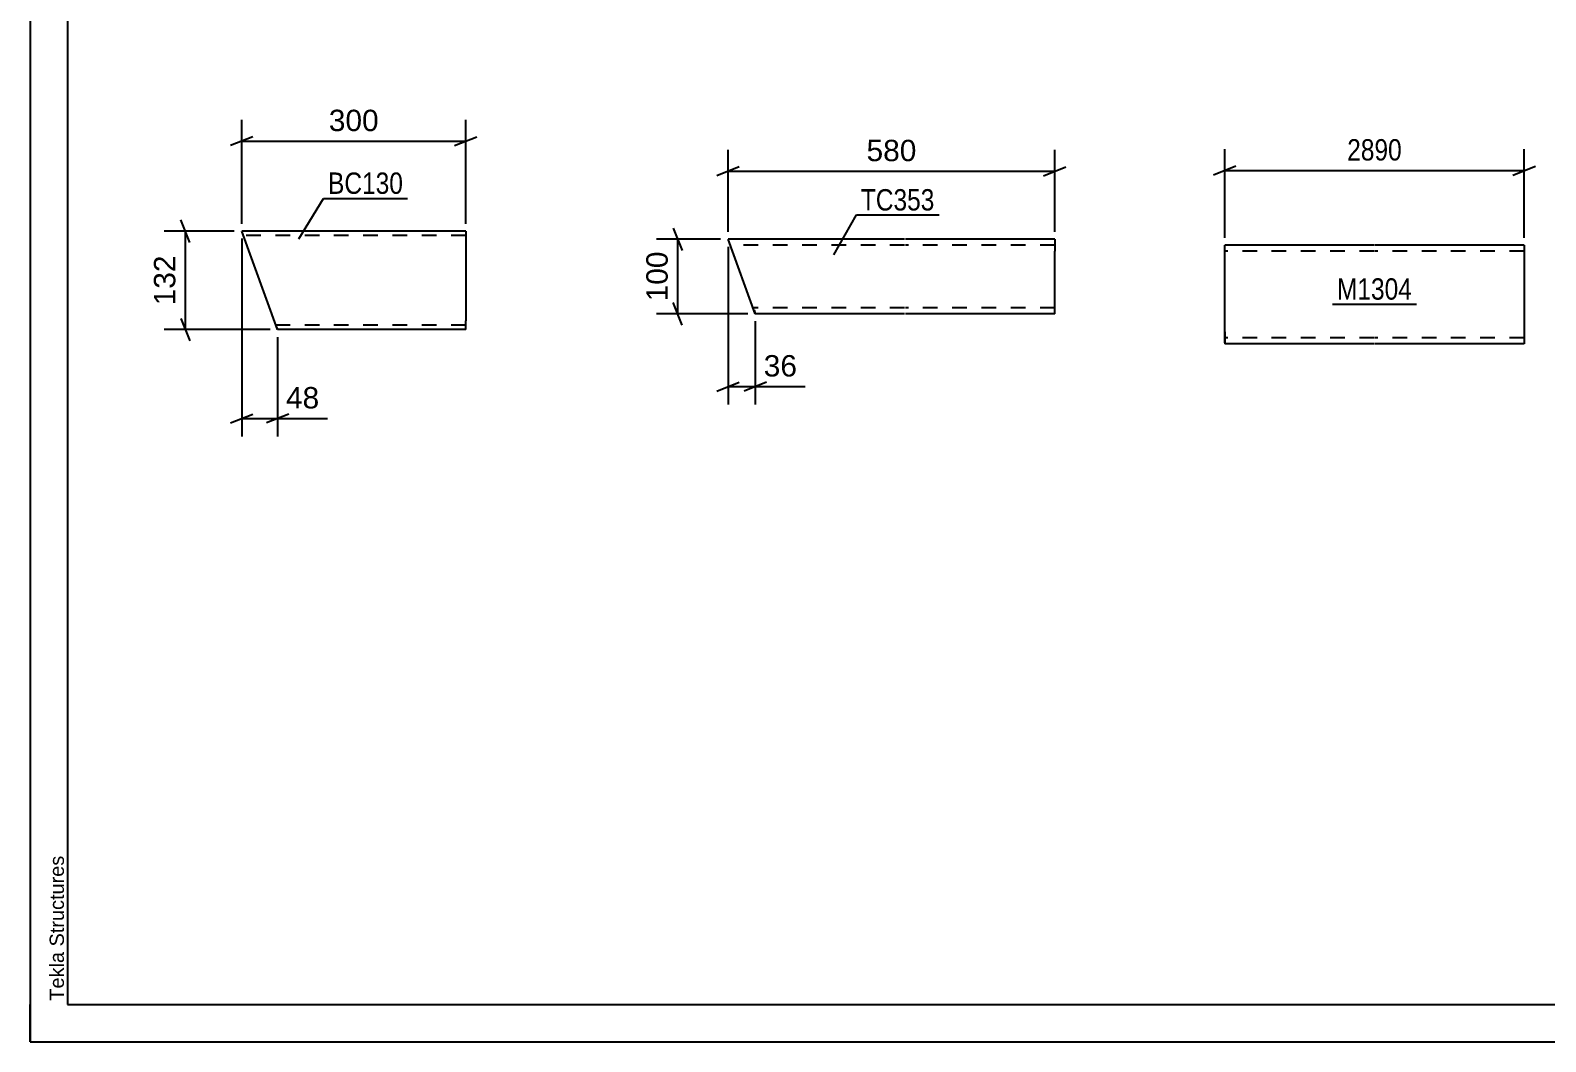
# Model space of a CAD drawing. Header units: millimetres. Extents: x 0 to 420, y 0 to 297.
# Drawn here: x 0 to 203, y 0 to 135.6 of the extents above; entities that cross this region are included whole.
import ezdxf

# ---------------------------------------------------------------- set-up
doc = ezdxf.new("R2010")
doc.units = ezdxf.units.MM
doc.linetypes.add('DXK_LINE_DOT2', pattern=[3.9198, 1.9599, -1.9599])
doc.styles.add('Arial', font='ARIAL.TTF', dxfattribs={"height": 0.2})
doc.styles.add('Arial Narrow', font='ARIALN.TTF', dxfattribs={"height": 0.2})

# ---------------------------------------------------------------- blocks, each defined once
blk = doc.blocks.new('Unknown-761554479-1135')
at = {"color": 5, "linetype": 'Continuous'}
for p, q in [((0, 297), (0, 0)), ((5, 292), (5, 5)), ((0, 0), (0, 5)), ((5, 5), (415, 5)), ((0, 0), (420, 0))]:
    blk.add_line(p, q, dxfattribs=at)
at = {"color": 174, "linetype": 'Continuous', "style": 'Arial'}
blk.add_text('Tekla Structures', height=1.9102, rotation=90, dxfattribs=at).set_placement((4.5, 5.5))
blk = doc.blocks.new('Part-761554479-10515 - 10514')
at = {"color": 2, "linetype": 'Continuous'}
for p, q in [((58.31, 108.64), (28.31, 108.64)), ((33.12, 95.44), (28.31, 108.64)), ((58.31, 108.64), (58.31, 108.55)), ((58.31, 108.55), (58.31, 107.44)), ((58.31, 107.44), (58.31, 96.64)), ((58.31, 95.44), (33.12, 95.44)), ((58.31, 95.44), (58.31, 96.64))]:
    blk.add_line(p, q, dxfattribs=at)
at = {"color": 7, "linetype": 'DXK_LINE_DOT2'}
for p, q in [((58.31, 108.04), (28.53, 108.04)), ((58.31, 108.29), (58.31, 107.44)), ((58.31, 96.04), (32.9, 96.04)), ((32.99, 95.79), (33.12, 95.44)), ((58.31, 95.53), (58.31, 95.79)), ((58.31, 95.44), (58.31, 95.53))]:
    blk.add_line(p, q, dxfattribs=at)
blk = doc.blocks.new('Part-761554479-8016 - 8015')
at = {"color": 2, "linetype": 'Continuous'}
for p, q in [((179.98, 106.76), (159.98, 106.76)), ((159.98, 95.16), (159.98, 106.76)), ((200.08, 106.76), (180.08, 106.76)), ((200.08, 106.76), (200.08, 93.56)), ((159.98, 95.16), (159.98, 93.56)), ((179.98, 93.56), (159.98, 93.56)), ((200.08, 93.56), (180.08, 93.56))]:
    blk.add_line(p, q, dxfattribs=at)
at = {"color": 7, "linetype": 'DXK_LINE_DOT2'}
for p, q in [((179.98, 105.96), (159.98, 105.96)), ((200.08, 105.96), (180.08, 105.96)), ((159.98, 93.68), (159.98, 95.16)), ((159.98, 94.36), (159.98, 94.42)), ((179.98, 94.36), (159.98, 94.36)), ((200.08, 94.36), (180.08, 94.36)), ((200.08, 94.36), (200.08, 94.42))]:
    blk.add_line(p, q, dxfattribs=at)
blk = doc.blocks.new('Part-761554479-10531 - 10530')
at = {"color": 2, "linetype": 'Continuous'}
for p, q in [((117.1, 107.56), (93.46, 107.56)), ((97.1, 97.56), (93.46, 107.56)), ((137.2, 107.56), (117.2, 107.56)), ((137.2, 107.56), (137.2, 105.96)), ((137.2, 99.16), (137.2, 105.96)), ((117.1, 97.56), (97.1, 97.56)), ((137.2, 97.56), (117.2, 97.56)), ((137.2, 97.56), (137.2, 99.16))]:
    blk.add_line(p, q, dxfattribs=at)
at = {"color": 7, "linetype": 'DXK_LINE_DOT2'}
for p, q in [((117.1, 106.76), (93.75, 106.76)), ((137.2, 106.76), (117.2, 106.76)), ((137.2, 107.44), (137.2, 105.96)), ((117.1, 98.36), (96.81, 98.36)), ((96.93, 98.03), (97.1, 97.56)), ((137.2, 98.36), (117.2, 98.36)), ((137.2, 97.56), (137.2, 98.03))]:
    blk.add_line(p, q, dxfattribs=at)
blk = doc.blocks.new('StraightDimension-761554479-10538 - 10514')
at = {"color": 7, "linetype": 'Continuous'}
for p, q in [((28.31, 109.64), (28.31, 123.55)), ((58.31, 109.64), (58.31, 123.55)), ((29.81, 121.3), (26.81, 120.1)), ((28.31, 120.7), (58.31, 120.7)), ((56.81, 120.1), (59.81, 121.3))]:
    blk.add_line(p, q, dxfattribs=at)
at = {"color": 0}
blk.add_wipeout([(47.25, 121.45), (47.25, 125.65), (39.38, 125.65), (39.38, 121.45)], dxfattribs=at)
at = {"color": 3, "style": 'Arial'}
blk.add_text('300', height=2.865, dxfattribs=at).set_placement((39.98, 122.05))
blk = doc.blocks.new('StraightDimension-761554479-10549 - 10514')
at = {"color": 7, "linetype": 'Continuous'}
for p, q in [((21.37, 107.14), (20.17, 110.14)), ((27.31, 108.64), (17.92, 108.64)), ((20.77, 95.44), (20.77, 108.64)), ((32.12, 95.44), (17.92, 95.44)), ((20.17, 96.94), (21.37, 93.94))]:
    blk.add_line(p, q, dxfattribs=at)
at = {"color": 0}
blk.add_wipeout([(20.02, 105.97), (15.82, 105.97), (15.82, 98.1), (20.02, 98.1)], dxfattribs=at)
at = {"color": 3, "style": 'Arial'}
blk.add_text('132', height=2.865, rotation=90.0002, dxfattribs=at).set_placement((19.42, 98.7))
blk = doc.blocks.new('StraightDimension-761554479-10569 - 10514')
at = {"color": 7, "linetype": 'Continuous'}
for p, q in [((28.31, 107.64), (28.31, 81.13)), ((33.12, 94.44), (33.12, 81.13)), ((26.81, 82.93), (29.81, 84.13)), ((28.31, 83.53), (33.12, 83.53)), ((34.62, 84.13), (31.62, 82.93))]:
    blk.add_line(p, q, dxfattribs=at)
at = {"color": 0}
blk.add_wipeout([(39.29, 84.28), (39.29, 88.48), (33.64, 88.48), (33.64, 84.28)], dxfattribs=at)
at = {"color": 7, "linetype": 'Continuous'}
blk.add_line((33.12, 83.53), (39.82, 83.53), dxfattribs=at)
blk.add_line((33.12, 83.53), (39.82, 83.53), dxfattribs=at)
at = {"color": 3, "style": 'Arial'}
blk.add_text('48', height=2.865, dxfattribs=at).set_placement((34.24, 84.88))
blk = doc.blocks.new('StraightDimension-761554479-8255 - 8015')
at = {"color": 7, "linetype": 'Continuous'}
for p, q in [((159.98, 107.76), (159.98, 119.61)), ((200.08, 107.76), (200.08, 119.61)), ((161.48, 117.36), (158.48, 116.16)), ((159.98, 116.76), (200.08, 116.76)), ((198.58, 116.16), (201.58, 117.36))]:
    blk.add_line(p, q, dxfattribs=at)
at = {"color": 0}
blk.add_wipeout([(184.29, 117.51), (184.29, 121.71), (175.78, 121.71), (175.78, 117.51)], dxfattribs=at)
at = {"color": 3, "style": 'Arial Narrow'}
blk.add_text('2890', height=2.863, dxfattribs=at).set_placement((176.38, 118.11))
blk = doc.blocks.new('StraightDimension-761554479-10623 - 10530')
at = {"color": 7, "linetype": 'Continuous'}
for p, q in [((86.12, 109.06), (87.32, 106.06)), ((92.46, 107.56), (83.87, 107.56)), ((86.72, 97.56), (86.72, 107.56)), ((96.1, 97.56), (83.87, 97.56)), ((87.32, 96.06), (86.12, 99.06))]:
    blk.add_line(p, q, dxfattribs=at)
at = {"color": 0}
blk.add_wipeout([(85.97, 106.5), (81.77, 106.5), (81.77, 98.63), (85.97, 98.63)], dxfattribs=at)
at = {"color": 3, "style": 'Arial'}
blk.add_text('100', height=2.865, rotation=90.0002, dxfattribs=at).set_placement((85.37, 99.23))
blk = doc.blocks.new('StraightDimension-761554479-10594 - 10530')
at = {"color": 7, "linetype": 'Continuous'}
for p, q in [((93.46, 108.56), (93.46, 119.52)), ((137.2, 108.56), (137.2, 119.52)), ((94.96, 117.27), (91.96, 116.07)), ((93.46, 116.67), (137.2, 116.67)), ((135.7, 116.07), (138.7, 117.27))]:
    blk.add_line(p, q, dxfattribs=at)
at = {"color": 0}
blk.add_wipeout([(119.27, 117.42), (119.27, 121.62), (111.4, 121.62), (111.4, 117.42)], dxfattribs=at)
at = {"color": 3, "style": 'Arial'}
blk.add_text('580', height=2.865, dxfattribs=at).set_placement((112, 118.02))
blk = doc.blocks.new('StraightDimension-761554479-10605 - 10530')
at = {"color": 7, "linetype": 'Continuous'}
for p, q in [((93.46, 106.56), (93.46, 85.41)), ((97.1, 96.56), (97.1, 85.41)), ((91.96, 87.21), (94.96, 88.41)), ((93.46, 87.81), (97.1, 87.81)), ((98.6, 88.41), (95.6, 87.21))]:
    blk.add_line(p, q, dxfattribs=at)
at = {"color": 0}
blk.add_wipeout([(103.27, 88.56), (103.27, 92.76), (97.63, 92.76), (97.63, 88.56)], dxfattribs=at)
at = {"color": 7, "linetype": 'Continuous'}
blk.add_line((97.1, 87.81), (103.8, 87.81), dxfattribs=at)
blk.add_line((97.1, 87.81), (103.8, 87.81), dxfattribs=at)
at = {"color": 3, "style": 'Arial'}
blk.add_text('36', height=2.865, dxfattribs=at).set_placement((98.23, 89.16))
blk = doc.blocks.new('Mark-761554479-10586 - 10514')
at = {"color": 0}
blk.add_wipeout([(49.93, 113.64), (49.93, 116.64), (39.88, 116.64), (39.88, 113.64)], dxfattribs=at)
blk.add_wipeout([(49.93, 113.64), (49.93, 116.64), (39.88, 116.64), (39.88, 113.64)], dxfattribs=at)
at = {"color": 30, "linetype": 'Continuous'}
for p, q in [((35.95, 107.6), (39.28, 113.04)), ((39.28, 113.04), (50.53, 113.04))]:
    blk.add_line(p, q, dxfattribs=at)
at = {"color": 3, "style": 'Arial Narrow'}
blk.add_text('BC130', height=2.863, dxfattribs=at).set_placement((39.88, 113.64))
blk = doc.blocks.new('Mark-761554479-8502 - 8015')
at = {"color": 0}
blk.add_wipeout([(185.06, 99.46), (185.06, 102.46), (175.01, 102.46), (175.01, 99.46)], dxfattribs=at)
blk.add_wipeout([(185.06, 99.46), (185.06, 102.46), (175.01, 102.46), (175.01, 99.46)], dxfattribs=at)
at = {"color": 30, "linetype": 'Continuous'}
blk.add_line((174.41, 98.86), (185.66, 98.86), dxfattribs=at)
at = {"color": 3, "style": 'Arial Narrow'}
blk.add_text('M1304', height=2.863, dxfattribs=at).set_placement((175.01, 99.46))
blk = doc.blocks.new('Mark-761554479-10647 - 10530')
at = {"color": 0}
blk.add_wipeout([(121.11, 111.41), (121.11, 114.41), (111.24, 114.41), (111.24, 111.41)], dxfattribs=at)
blk.add_wipeout([(121.11, 111.41), (121.11, 114.41), (111.24, 114.41), (111.24, 111.41)], dxfattribs=at)
at = {"color": 30, "linetype": 'Continuous'}
for p, q in [((107.62, 105.48), (110.64, 110.81)), ((110.64, 110.81), (121.71, 110.81))]:
    blk.add_line(p, q, dxfattribs=at)
at = {"color": 3, "style": 'Arial Narrow'}
blk.add_text('TC353', height=2.863, dxfattribs=at).set_placement((111.24, 111.41))

msp = doc.modelspace()

# ---------------------------------------------------------------- block references
for name in ['Unknown-761554479-1135', 'Part-761554479-10515 - 10514', 'Part-761554479-10531 - 10530', 'Part-761554479-8016 - 8015']:
    msp.add_blockref(name, (0, 0))

# ---------------------------------------------------------------- next in the draw order: block references
for name in ['StraightDimension-761554479-10538 - 10514', 'StraightDimension-761554479-8255 - 8015', 'StraightDimension-761554479-10623 - 10530', 'Mark-761554479-8502 - 8015']:
    msp.add_blockref(name, (0, 0))

# ---------------------------------------------------------------- next in the draw order: block references
for name in ['StraightDimension-761554479-10594 - 10530', 'StraightDimension-761554479-10549 - 10514', 'StraightDimension-761554479-10605 - 10530']:
    msp.add_blockref(name, (0, 0))

# ---------------------------------------------------------------- next in the draw order: block references
for name in ['Mark-761554479-10647 - 10530', 'StraightDimension-761554479-10569 - 10514']:
    msp.add_blockref(name, (0, 0))

# ---------------------------------------------------------------- next in the draw order: block references
msp.add_blockref('Mark-761554479-10586 - 10514', (0, 0))

doc.saveas('drawing.dxf')
